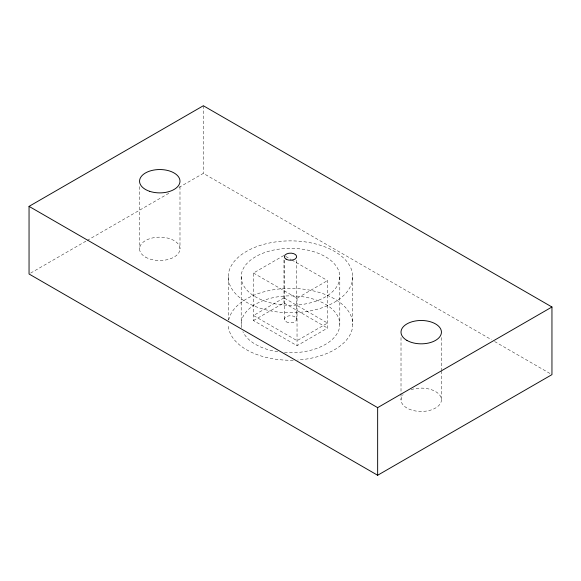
<?xml version="1.0" encoding="UTF-8"?>
<svg xmlns="http://www.w3.org/2000/svg" width="581" height="581" viewBox="0 0 581 581"><rect width="100%" height="100%" fill="white"/><g stroke="black" fill="none" stroke-linecap="round" stroke-linejoin="round"><path stroke-width="0.44" stroke-dasharray="2.9 2.18" d="M30.619 273.092L86.366 240.904M87.15 240.454L170.371 192.405M179.013 187.416L203.35 173.363L491.497 339.725M291.742 259.925L327.539 280.587L327.539 328.083L297.036 345.695L253.461 320.538L253.461 273.041L283.964 255.429L290.965 259.475M253.461 320.538L283.964 302.926L327.539 328.083M253.461 273.041L297.036 298.198L327.539 280.587M494.634 341.541L551.166 374.171M441.437 337.568L441.437 370.032M441.437 370.932L441.437 399.786M401.013 337.568L401.013 392.574M401.013 393.475L401.013 399.786M352.74 276.817A62.24 35.935 0 0 1 259.38 307.937A62.24 35.935 0 0 1 259.38 245.69A62.24 35.935 0 0 1 352.74 276.817L352.74 324.314M339.798 276.817A49.298 28.462 0 0 1 265.851 301.466A49.298 28.462 0 0 1 265.851 252.161A49.298 28.462 0 0 1 339.798 276.817L339.798 324.314M297.036 298.198L297.036 345.695M296.666 260.317L296.666 319.281M284.334 260.317L284.334 319.281M283.964 259.947L283.964 302.926M241.202 276.817L241.202 324.314M228.26 276.817L228.26 319.833M203.35 105.742L203.35 173.363M179.987 186.624L179.987 248.842M139.563 186.624L139.563 248.842M228.696 320.051A62.24 35.935 0 0 1 293.02 288.408A62.24 35.935 0 0 1 352.696 322.949A62.24 35.935 0 0 1 297.719 360.002M293.194 360.213A62.24 35.935 0 0 1 228.26 324.314M411.116 389.677A20.212 11.671 0 0 1 441.052 397.513A20.212 11.671 0 0 1 418.581 411.355A20.212 11.671 0 0 1 403.098 394.622M241.536 327.611A49.298 28.462 0 0 1 288.684 295.867A49.298 28.462 0 0 1 339.754 325.527A49.298 28.462 0 0 1 284.494 352.565M277.74 351.803A49.298 28.462 0 0 1 242.88 331.678M283.964 297.893L253.461 315.505L297.036 340.662L327.539 323.058L283.964 297.893M145.482 257.092A20.212 11.671 0 0 0 179.297 251.856A20.212 11.671 0 0 0 154.546 237.564A20.212 11.671 0 0 0 145.482 257.092M286.142 321.794A6.166 3.559 0 0 0 296.455 320.204A6.166 3.559 0 0 0 288.902 315.846A6.166 3.559 0 0 0 286.142 321.794"/><path stroke-width="0.87" d="M29.05 206.371L203.35 105.742L551.95 307L551.95 374.629L377.65 475.258L29.05 274L29.05 206.371L377.65 407.637L551.95 307M377.65 407.637L377.65 475.258M149.666 191.323A20.212 11.671 0 0 0 179.987 181.214A20.212 11.671 0 0 0 149.666 171.104A20.212 11.671 0 0 0 149.666 191.323M406.932 340.415A20.212 11.671 0 0 0 440.747 335.179A20.212 11.671 0 0 0 415.996 320.886A20.212 11.671 0 0 0 406.932 340.415M286.142 259.206A6.166 3.559 0 0 0 296.455 257.608A6.166 3.559 0 0 0 288.902 253.251A6.166 3.559 0 0 0 286.142 259.206"/></g></svg>
